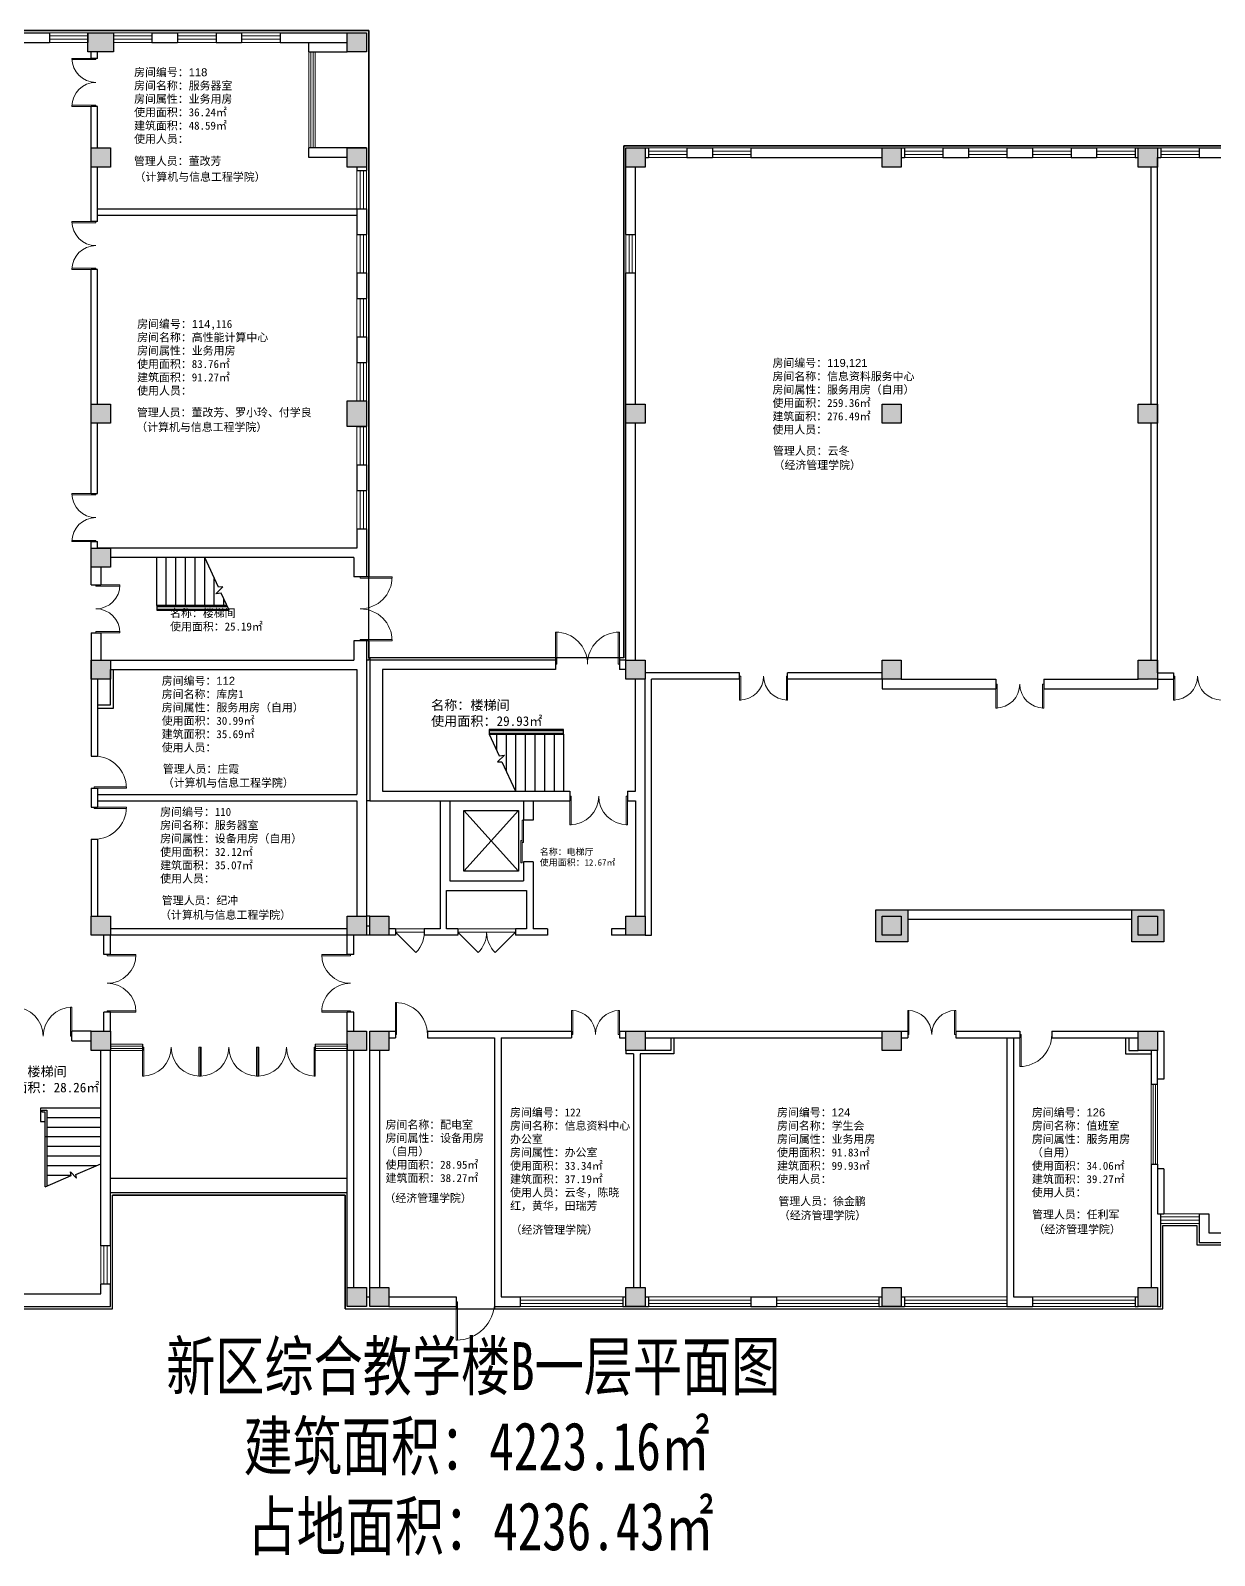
# Model space of a CAD drawing. Header units: millimetres. Extents: x 53439 to 179743, y 35946 to 92379.
# Drawn here: x 104910 to 141884, y 35946 to 83594 of the extents above; entities that cross this region are included whole.
import ezdxf

# ---------------------------------------------------------------- set-up
doc = ezdxf.new("R2010")
doc.units = ezdxf.units.MM
doc.header["$LTSCALE"] = 1000
doc.linetypes.add('CONTINOUS', pattern=[0])
for name, color, linetype in [('占地面积', 101, 'Continuous'), ('填充', 7, 'Continuous'), ('管理人员', 2, 'Continuous'), ('计算机与信息工程学院', 2, 'Continuous')]:
    doc.layers.add(name, color=color, linetype=linetype)
for name, color, linetype, lineweight in [('墙线', 30, 'Continuous', 30), ('文字', 7, 'Continuous', 30), ('柱子', 150, 'Continuous', 30), ('窗线', 131, 'Continuous', 15), ('门线', 154, 'CONTINOUS', 15)]:
    doc.layers.add(name, color=color, linetype=linetype, lineweight=lineweight)
doc.styles.add('_TCH_AXIS', font='', dxfattribs={"width": 0.75})
doc.styles.get("Standard").update_dxf_attribs({"font": 'arial.ttf'})
doc.styles.get('_TCH_AXIS').set_extended_font_data('FangSong_GB2312')

msp = doc.modelspace()

# ---------------------------------------------------------------- hatches: boundary and pattern name
at = {"layer": '填充'}
h = msp.add_hatch(color=256, dxfattribs=at)
h.dxf.hatch_style = 1
h.paths.add_polyline_path([(107503, 83524), (106703, 83524), (106703, 82924), (107503, 82924)])
h = msp.add_hatch(color=256, dxfattribs=at)
h.dxf.hatch_style = 1
h.paths.add_polyline_path([(115404, 83524), (114804, 83524), (114804, 82924), (115404, 82924)])
h = msp.add_hatch(color=256, dxfattribs=at)
h.dxf.hatch_style = 1
h.paths.add_polyline_path([(107403, 79924), (106803, 79924), (106803, 79324), (107403, 79324)])
h = msp.add_hatch(color=256, dxfattribs=at)
h.dxf.hatch_style = 1
h.paths.add_polyline_path([(115404, 79924), (114804, 79924), (114804, 79324), (115404, 79324)])
h = msp.add_hatch(color=256, dxfattribs=at)
h.dxf.hatch_style = 1
h.paths.add_polyline_path([(124104, 79924), (123504, 79924), (123504, 79324), (124104, 79324)])
h = msp.add_hatch(color=256, dxfattribs=at)
h.dxf.hatch_style = 1
h.paths.add_polyline_path([(132103, 79924), (131503, 79924), (131503, 79324), (132103, 79324)])
h = msp.add_hatch(color=256, dxfattribs=at)
h.dxf.hatch_style = 1
h.paths.add_polyline_path([(140104, 79924), (139504, 79924), (139504, 79324), (140104, 79324)])
h = msp.add_hatch(color=256, dxfattribs=at)
h.dxf.hatch_style = 1
h.paths.add_polyline_path([(115404, 72024), (114804, 72024), (114804, 71224), (115404, 71224)])
h = msp.add_hatch(color=256, dxfattribs=at)
h.dxf.hatch_style = 1
h.paths.add_polyline_path([(107403, 71924), (106803, 71924), (106803, 71324), (107403, 71324)])
h = msp.add_hatch(color=256, dxfattribs=at)
h.dxf.hatch_style = 1
h.paths.add_polyline_path([(124104, 71924), (123504, 71924), (123504, 71324), (124104, 71324)])
h = msp.add_hatch(color=256, dxfattribs=at)
h.dxf.hatch_style = 1
h.paths.add_polyline_path([(132103, 71924), (131503, 71924), (131503, 71324), (132103, 71324)])
h = msp.add_hatch(color=256, dxfattribs=at)
h.dxf.hatch_style = 1
h.paths.add_polyline_path([(140104, 71924), (139504, 71924), (139504, 71324), (140104, 71324)])
h = msp.add_hatch(color=256, dxfattribs=at)
h.dxf.hatch_style = 1
h.paths.add_polyline_path([(107403, 67424), (106803, 67424), (106803, 66824), (107403, 66824)])
h = msp.add_hatch(color=256, dxfattribs=at)
h.dxf.hatch_style = 1
h.paths.add_polyline_path([(107403, 63924), (106803, 63924), (106803, 63324), (107403, 63324)])
h = msp.add_hatch(color=256, dxfattribs=at)
h.dxf.hatch_style = 1
h.paths.add_polyline_path([(124104, 63924), (123504, 63924), (123504, 63324), (124104, 63324)])
h = msp.add_hatch(color=256, dxfattribs=at)
h.dxf.hatch_style = 1
h.paths.add_polyline_path([(132103, 63924), (131503, 63924), (131503, 63324), (132103, 63324)])
h = msp.add_hatch(color=256, dxfattribs=at)
h.dxf.hatch_style = 1
h.paths.add_polyline_path([(140104, 63924), (139504, 63924), (139504, 63324), (140104, 63324)])
h = msp.add_hatch(color=256, dxfattribs=at)
h.dxf.hatch_style = 1
h.paths.add_polyline_path([(107403, 55924), (106803, 55924), (106803, 55324), (107403, 55324)])
h = msp.add_hatch(color=256, dxfattribs=at)
h.dxf.hatch_style = 1
h.paths.add_polyline_path([(115404, 55924), (114804, 55924), (114804, 55324), (115404, 55324)])
h = msp.add_hatch(color=256, dxfattribs=at)
h.dxf.hatch_style = 1
h.paths.add_polyline_path([(116104, 55924), (115504, 55924), (115504, 55324), (116104, 55324)])
h = msp.add_hatch(color=256, dxfattribs=at)
h.dxf.hatch_style = 1
h.paths.add_polyline_path([(124104, 55924), (123504, 55924), (123504, 55324), (124104, 55324)])
h = msp.add_hatch(color=256, dxfattribs=at)
h.dxf.hatch_style = 1
h.paths.add_polyline_path([(132303, 56124), (131303, 56124), (131303, 55124), (132303, 55124)])
h.paths.add_polyline_path([(132103, 55324), (131503, 55324), (131503, 55924), (132103, 55924)], flags=16)
h = msp.add_hatch(color=256, dxfattribs=at)
h.dxf.hatch_style = 1
h.paths.add_polyline_path([(132103, 55924), (131503, 55924), (131503, 55324), (132103, 55324)])
h = msp.add_hatch(color=256, dxfattribs=at)
h.dxf.hatch_style = 1
h.paths.add_polyline_path([(140304, 56124), (139304, 56124), (139304, 55124), (140304, 55124)])
h.paths.add_polyline_path([(140104, 55324), (139504, 55324), (139504, 55924), (140104, 55924)], flags=16)
h = msp.add_hatch(color=256, dxfattribs=at)
h.dxf.hatch_style = 1
h.paths.add_polyline_path([(140104, 55924), (139504, 55924), (139504, 55324), (140104, 55324)])
h = msp.add_hatch(color=256, dxfattribs=at)
h.dxf.hatch_style = 1
h.paths.add_polyline_path([(107403, 52324), (106803, 52324), (106803, 51724), (107403, 51724)])
h = msp.add_hatch(color=256, dxfattribs=at)
h.dxf.hatch_style = 1
h.paths.add_polyline_path([(115404, 52324), (114804, 52324), (114804, 51724), (115404, 51724)])
h = msp.add_hatch(color=256, dxfattribs=at)
h.dxf.hatch_style = 1
h.paths.add_polyline_path([(116104, 52324), (115504, 52324), (115504, 51724), (116104, 51724)])
h = msp.add_hatch(color=256, dxfattribs=at)
h.dxf.hatch_style = 1
h.paths.add_polyline_path([(124104, 52324), (123504, 52324), (123504, 51724), (124104, 51724)])
h = msp.add_hatch(color=256, dxfattribs=at)
h.dxf.hatch_style = 1
h.paths.add_polyline_path([(132103, 52324), (131503, 52324), (131503, 51724), (132103, 51724)])
h = msp.add_hatch(color=256, dxfattribs=at)
h.dxf.hatch_style = 1
h.paths.add_polyline_path([(140104, 52324), (139504, 52324), (139504, 51724), (140104, 51724)])
h = msp.add_hatch(color=256, dxfattribs=at)
h.dxf.hatch_style = 1
h.paths.add_polyline_path([(115404, 44324), (114804, 44324), (114804, 43724), (115404, 43724)])
h = msp.add_hatch(color=256, dxfattribs=at)
h.dxf.hatch_style = 1
h.paths.add_polyline_path([(116104, 44324), (115504, 44324), (115504, 43724), (116104, 43724)])
h = msp.add_hatch(color=256, dxfattribs=at)
h.dxf.hatch_style = 1
h.paths.add_polyline_path([(124104, 44324), (123504, 44324), (123504, 43724), (124104, 43724)])
h = msp.add_hatch(color=256, dxfattribs=at)
h.dxf.hatch_style = 1
h.paths.add_polyline_path([(132104, 44324), (131504, 44324), (131504, 43724), (132104, 43724)])
h = msp.add_hatch(color=256, dxfattribs=at)
h.dxf.hatch_style = 1
h.paths.add_polyline_path([(140104, 44324), (139504, 44324), (139504, 43724), (140104, 43724)])

# ---------------------------------------------------------------- linework, layer by layer
at = {"layer": '占地面积'}
for p, q in [((115474, 83594), (95134, 83594)), ((115474, 63994), (115474, 83594)), ((155434, 79994), (123434, 79994)), ((123434, 79994), (123434, 63994)), ((123434, 63994), (115474, 63994)), ((107474, 43654), (107474, 47204)), ((107474, 47204), (114734, 47204)), ((114734, 47204), (114734, 43654)), ((140274, 43654), (140274, 46254)), ((140274, 46254), (141334, 46254)), ((141334, 46254), (141334, 45654)), ((141334, 45654), (145574, 45654)), ((103134, 43654), (107474, 43654)), ((114734, 43654), (140274, 43654))]:
    msp.add_line(p, q, dxfattribs=at)
at = {"layer": '墙线'}
for p, q in [((95134, 83594), (115474, 83594)), ((103103, 83524), (105504, 83524)), ((105504, 83524), (105504, 83224)), ((106703, 83524), (107503, 83524)), ((106704, 83524), (106704, 83224)), ((107504, 83524), (107504, 83224)), ((108704, 83524), (108704, 83224)), ((108704, 83524), (109504, 83524)), ((109504, 83524), (109504, 83224)), ((110704, 83524), (110704, 83224)), ((110704, 83524), (111504, 83524)), ((111504, 83524), (111504, 83224)), ((112704, 83524), (112704, 83224)), ((112704, 83524), (114804, 83524)), ((115474, 83594), (115474, 66524)), ((103903, 83224), (105504, 83224)), ((106803, 82724), (106803, 82924)), ((107003, 82724), (107003, 82924)), ((107503, 83224), (107504, 83224)), ((108704, 83224), (109504, 83224)), ((110704, 83224), (111504, 83224)), ((112704, 83224), (114804, 83224)), ((113604, 82924), (113604, 83224)), ((113604, 82924), (114804, 82924)), ((107003, 82724), (106803, 82724)), ((107003, 81224), (106803, 81224)), ((106803, 79924), (106803, 81224)), ((107003, 79924), (107003, 81224)), ((113604, 79624), (113604, 79924)), ((113804, 79924), (113604, 79924)), ((114804, 79624), (113604, 79624)), ((115404, 79924), (113804, 79924)), ((115404, 79924), (115404, 79224)), ((123434, 63994), (123434, 79994)), ((123434, 79994), (155434, 79994)), ((124104, 79924), (124204, 79924)), ((124104, 79624), (124204, 79624)), ((124204, 79924), (124204, 79624)), ((125404, 79924), (125404, 79624)), ((125404, 79924), (126204, 79924)), ((125404, 79624), (126204, 79624)), ((126204, 79924), (126204, 79624)), ((127404, 79924), (127404, 79624)), ((127404, 79924), (132204, 79924)), ((127404, 79624), (131503, 79624)), ((132103, 79624), (132204, 79624)), ((132204, 79924), (132204, 79624)), ((133404, 79924), (133404, 79624)), ((133404, 79924), (134204, 79924)), ((133404, 79624), (134204, 79624)), ((134204, 79924), (134204, 79624)), ((135404, 79924), (135404, 79624)), ((135404, 79924), (136204, 79924)), ((135404, 79624), (136204, 79624)), ((136204, 79924), (136204, 79624)), ((137404, 79924), (137404, 79624)), ((137404, 79924), (138204, 79924)), ((137404, 79624), (138204, 79624)), ((138204, 79924), (138204, 79624)), ((139404, 79924), (139404, 79624)), ((139404, 79924), (140204, 79924)), ((139404, 79624), (139504, 79624)), ((140104, 63524), (140104, 79624)), ((140104, 79624), (140204, 79624)), ((140204, 79924), (140204, 79624)), ((141404, 79924), (141404, 79624)), ((141404, 79924), (142204, 79924)), ((141404, 79624), (142204, 79624)), ((106803, 77624), (106803, 79324)), ((107003, 77624), (107003, 79324)), ((115104, 79324), (115104, 79224)), ((115104, 79224), (115404, 79224)), ((123504, 77224), (123504, 79324)), ((123804, 77224), (123804, 79324)), ((139904, 71924), (139904, 79324)), ((107003, 78024), (115104, 78024)), ((107003, 77824), (115104, 77824)), ((115104, 78024), (115404, 78024)), ((115104, 78024), (115104, 77224)), ((115404, 78024), (115404, 77224)), ((107003, 77624), (106803, 77624)), ((115104, 77224), (115404, 77224)), ((123504, 77224), (123804, 77224)), ((107003, 76124), (106803, 76124)), ((106803, 71924), (106803, 76124)), ((107003, 71924), (107003, 76124)), ((115104, 76024), (115404, 76024)), ((115104, 76024), (115104, 75224)), ((115404, 76024), (115404, 75224)), ((123504, 63924), (123504, 76024)), ((123504, 76024), (123804, 76024)), ((123804, 71924), (123804, 76024)), ((115104, 75224), (115404, 75224)), ((115104, 74024), (115404, 74024)), ((115104, 74024), (115104, 73224)), ((115404, 74024), (115404, 73224)), ((115104, 73224), (115404, 73224)), ((115104, 72024), (115404, 72024)), ((115404, 72024), (115404, 71224)), ((106803, 69124), (106803, 71324)), ((107003, 69124), (107003, 71324)), ((115104, 71224), (115404, 71224)), ((123804, 63924), (123804, 71324)), ((139904, 63924), (139904, 71324)), ((115104, 70024), (115104, 69224)), ((115104, 70024), (115404, 70024)), ((115404, 70024), (115404, 69224)), ((106803, 69124), (107003, 69124)), ((115104, 69224), (115404, 69224)), ((115104, 68024), (115404, 68024)), ((115104, 68024), (115104, 67424)), ((115404, 68024), (115404, 66524)), ((106803, 67624), (107003, 67624)), ((106803, 67424), (106803, 67624)), ((107003, 67424), (107003, 67624)), ((115104, 67424), (107003, 67424)), ((106803, 66274), (106803, 66824)), ((107103, 66824), (107103, 66274)), ((115004, 67124), (107403, 67124)), ((108850, 65629), (108850, 67124)), ((109150, 65629), (109150, 67124)), ((109450, 65629), (109450, 67124)), ((109750, 65629), (109750, 67124)), ((110050, 65629), (110050, 67124)), ((110776, 66202), (110350, 67124)), ((110350, 65629), (110350, 67124)), ((115004, 67124), (115004, 66524)), ((106803, 66274), (107103, 66274)), ((110650, 65629), (110650, 66474)), ((115474, 66524), (115004, 66524)), ((110702, 65991), (110917, 66207)), ((110860, 66018), (110702, 65991)), ((110917, 66207), (110776, 66202)), ((111109, 65479), (110860, 66018)), ((110950, 65629), (110950, 65824)), ((111040, 65629), (108850, 65629)), ((108850, 65629), (108850, 65479)), ((111059, 65589), (108850, 65589)), ((108850, 65519), (111091, 65519)), ((108850, 65479), (111109, 65479)), ((106803, 64774), (106803, 60924)), ((106803, 64774), (107103, 64774)), ((107103, 64774), (107103, 63924)), ((115474, 64524), (115004, 64524)), ((115004, 64524), (115004, 63924)), ((115404, 64524), (115404, 55324)), ((115474, 64524), (115474, 63924)), ((107103, 63924), (115004, 63924)), ((115474, 63924), (115404, 63924)), ((121304, 63994), (115504, 63994)), ((115504, 63994), (115504, 63924)), ((115504, 63924), (115504, 59524)), ((121304, 63924), (115504, 63924)), ((121304, 63994), (121304, 63924)), ((121304, 63924), (121304, 63624)), ((123434, 63994), (123304, 63994)), ((123304, 63994), (123304, 63924)), ((123504, 63924), (123304, 63924)), ((123304, 63924), (123304, 63624)), ((107403, 63624), (115104, 63624)), ((107403, 62524), (107403, 63624)), ((107503, 62424), (107503, 63624)), ((115104, 63624), (115104, 59724)), ((115904, 63624), (115904, 59824)), ((121304, 63624), (115904, 63624)), ((123504, 63624), (123304, 63624)), ((127054, 63524), (124104, 63524)), ((127054, 63324), (127054, 63524)), ((131503, 63524), (128554, 63524)), ((128554, 63324), (128554, 63524)), ((140104, 63524), (140604, 63524)), ((140604, 63524), (140604, 63324)), ((107003, 63324), (107003, 60924)), ((123804, 59824), (123804, 63324)), ((124104, 55924), (124104, 63324)), ((124304, 55324), (124304, 63324)), ((127054, 63324), (124304, 63324)), ((131503, 63324), (128554, 63324)), ((131503, 63324), (131503, 63024)), ((131503, 63024), (135054, 63024)), ((132103, 63324), (135054, 63324)), ((135054, 63324), (135054, 63024)), ((136554, 63324), (136554, 63024)), ((136554, 63324), (139504, 63324)), ((136554, 63024), (140104, 63024)), ((140104, 63324), (140104, 63024)), ((140104, 63324), (140604, 63324)), ((107003, 62524), (107403, 62524)), ((107003, 62424), (107503, 62424)), ((121559, 61754), (119237, 61754)), ((119237, 61754), (119237, 61604)), ((121559, 61714), (119237, 61714)), ((119237, 61644), (121559, 61644)), ((119237, 61604), (121559, 61604)), ((119237, 61604), (119548, 60930)), ((119459, 61604), (119459, 61124)), ((119759, 61604), (119759, 60474)), ((120059, 61604), (120059, 59824)), ((120359, 61604), (120359, 59824)), ((120659, 61604), (120659, 59824)), ((120959, 61604), (120959, 59824)), ((121259, 61604), (121259, 59824)), ((121559, 61604), (121559, 61754)), ((121559, 61604), (121559, 59824)), ((106803, 60924), (107003, 60924)), ((119707, 60957), (119491, 60742)), ((119491, 60742), (119633, 60747)), ((119548, 60930), (119707, 60957)), ((119633, 60747), (120059, 59824)), ((106803, 59924), (107003, 59924)), ((106803, 59924), (106803, 59324)), ((107003, 59924), (107003, 59324)), ((107003, 59724), (115104, 59724)), ((115904, 59824), (121754, 59824)), ((121754, 59824), (121754, 59524)), ((123554, 59824), (123554, 59524)), ((123554, 59824), (123804, 59824)), ((106803, 59324), (107003, 59324)), ((107003, 59524), (115104, 59524)), ((115104, 59524), (115104, 55924)), ((115504, 59524), (115404, 59524)), ((115504, 59524), (121754, 59524)), ((117704, 59524), (117704, 55524)), ((118004, 59524), (118004, 57024)), ((118445, 59224), (120145, 57324)), ((120145, 59224), (118445, 57324)), ((118445, 59224), (120145, 59224)), ((118445, 57324), (118445, 59224)), ((120145, 59224), (120145, 57324)), ((120304, 59524), (120304, 58924)), ((120604, 59524), (120604, 58924)), ((123554, 59524), (123804, 59524)), ((123804, 59524), (123804, 55924)), ((120604, 58924), (120304, 58924)), ((106803, 58324), (107003, 58324)), ((106803, 58324), (106803, 55924)), ((107003, 58324), (107003, 55924)), ((120145, 57324), (118445, 57324)), ((120604, 57624), (120304, 57624)), ((120304, 57624), (120304, 57024)), ((120604, 57624), (120604, 55524)), ((117904, 55524), (117904, 56724)), ((117904, 56724), (120404, 56724)), ((118004, 57024), (120304, 57024)), ((120404, 56724), (120404, 55524)), ((115504, 55924), (115404, 55924)), ((132303, 56124), (139304, 56124)), ((132303, 55824), (139304, 55824)), ((107203, 54724), (107203, 55324)), ((114804, 55524), (107403, 55524)), ((114804, 55324), (107403, 55324)), ((107403, 54724), (107403, 55324)), ((114804, 54724), (114804, 55324)), ((115004, 54724), (115004, 55324)), ((115404, 55624), (115504, 55624)), ((115504, 55324), (115404, 55324)), ((116304, 55524), (116104, 55524)), ((116304, 55324), (116104, 55324)), ((116304, 55524), (116304, 55324)), ((117204, 55524), (117204, 55324)), ((117704, 55524), (117204, 55524)), ((118254, 55324), (117204, 55324)), ((118254, 55524), (117904, 55524)), ((118254, 55524), (118254, 55324)), ((120054, 55524), (120054, 55324)), ((120404, 55524), (120054, 55524)), ((121054, 55324), (120054, 55324)), ((121054, 55524), (120604, 55524)), ((121054, 55524), (121054, 55324)), ((123504, 55524), (123054, 55524)), ((123054, 55524), (123054, 55324)), ((123504, 55324), (123054, 55324)), ((124104, 55324), (124304, 55324)), ((107403, 54724), (107203, 54724)), ((115004, 54724), (114804, 54724)), ((107203, 52324), (107203, 52924)), ((107403, 52924), (107203, 52924)), ((107403, 52324), (107403, 52924)), ((115004, 52924), (114804, 52924)), ((114804, 52324), (114804, 52924)), ((115004, 52324), (115004, 52924)), ((106803, 52324), (106204, 52324)), ((106204, 52024), (106204, 52324)), ((106204, 52024), (106803, 52024)), ((116104, 52324), (116304, 52324)), ((116104, 52124), (116304, 52124)), ((116304, 52324), (116304, 52124)), ((117304, 52324), (117304, 52124)), ((117304, 52324), (121804, 52324)), ((117304, 52124), (119404, 52124)), ((119404, 52124), (119404, 43654)), ((119604, 52124), (119604, 44024)), ((119604, 52124), (121804, 52124)), ((121804, 52324), (121804, 52124)), ((123304, 52324), (123304, 52124)), ((123304, 52324), (123504, 52324)), ((123304, 52124), (123504, 52124)), ((124104, 52324), (131503, 52324)), ((124104, 52124), (131503, 52124)), ((124904, 52124), (124904, 51724)), ((125004, 52124), (125004, 51624)), ((132103, 52324), (132303, 52324)), ((132103, 52124), (132303, 52124)), ((132303, 52324), (132303, 52124)), ((133803, 52324), (133803, 52124)), ((133803, 52324), (135803, 52324)), ((133803, 52124), (135803, 52124)), ((135404, 52124), (135404, 44024)), ((135604, 52124), (135604, 44024)), ((135803, 52324), (135803, 52124)), ((136803, 52324), (136803, 52124)), ((136803, 52324), (139504, 52324)), ((136803, 52124), (139504, 52124)), ((139104, 52124), (139104, 51624)), ((139204, 52124), (139204, 51724)), ((140104, 52324), (140304, 52324)), ((140304, 52324), (140304, 50824)), ((107104, 45624), (107103, 51724)), ((107404, 45624), (107403, 51724)), ((107404, 51924), (107404, 51724)), ((108404, 51924), (108404, 51724)), ((113804, 51924), (113804, 51724)), ((114804, 51924), (114804, 51724)), ((114804, 44324), (114804, 51724)), ((115004, 44324), (115004, 51724)), ((115504, 44324), (115504, 51724)), ((115804, 51724), (115804, 44324)), ((123504, 51724), (123504, 51624)), ((123744, 51624), (123504, 51624)), ((123744, 51624), (123744, 44324)), ((125004, 51624), (123944, 51624)), ((123944, 51624), (123944, 44324)), ((124904, 51724), (124104, 51724)), ((139104, 51624), (139904, 51624)), ((139204, 51724), (139504, 51724)), ((139904, 51724), (139904, 50674)), ((140104, 50824), (140104, 51724)), ((139904, 50674), (140104, 50674)), ((140304, 50824), (140104, 50824)), ((140104, 50674), (140104, 50824)), ((107103, 49923), (105217, 49923)), ((105217, 49923), (105217, 49506)), ((105270, 49799), (105270, 49855)), ((105270, 49855), (105415, 49855)), ((105371, 49799), (105270, 49799)), ((105371, 47463), (105371, 49799)), ((105415, 49855), (105415, 47487)), ((107103, 49623), (105415, 49623)), ((105217, 49506), (105371, 49506)), ((107103, 49323), (105415, 49323)), ((107103, 49023), (105371, 49023)), ((107103, 48723), (105415, 48723)), ((107103, 48423), (105415, 48423)), ((106326, 47853), (107103, 48179)), ((139904, 48174), (140104, 48174)), ((139904, 48174), (139904, 44324)), ((140104, 48174), (140104, 46624)), ((105371, 47463), (106180, 47823)), ((106970, 48123), (105415, 48123)), ((106180, 47823), (105415, 47823)), ((106180, 47823), (106158, 47932)), ((106158, 47932), (106347, 47734)), ((106347, 47734), (106326, 47853)), ((114804, 47724), (107404, 47724)), ((140304, 48024), (140104, 48024)), ((140304, 48024), (140304, 46624)), ((114804, 47274), (107404, 47274)), ((107474, 43654), (107474, 47204)), ((114734, 47204), (107474, 47204)), ((114734, 43654), (114734, 47204)), ((140104, 46624), (140304, 46624)), ((140204, 43724), (140204, 46624)), ((140274, 43654), (140274, 46254)), ((140274, 46254), (141334, 46254)), ((141334, 46254), (141334, 45654)), ((141404, 46624), (141404, 45724)), ((141404, 46624), (141704, 46624)), ((141704, 46624), (141704, 46024)), ((141704, 46024), (145304, 46024)), ((107404, 45624), (107104, 45624)), ((141334, 45654), (145574, 45654)), ((141404, 45724), (145504, 45724)), ((107104, 44124), (107104, 44424)), ((107404, 44424), (107104, 44424)), ((107404, 43724), (107404, 44424)), ((103504, 44124), (107104, 44124)), ((115404, 44024), (115504, 44024)), ((116104, 44024), (118204, 44024)), ((118204, 44024), (118204, 43654)), ((119604, 44024), (120204, 44024)), ((120204, 44024), (120204, 43724)), ((123404, 44024), (123404, 43724)), ((123404, 44024), (123504, 44024)), ((124104, 44024), (124204, 44024)), ((124204, 44024), (124204, 43724)), ((127404, 44024), (127404, 43724)), ((127404, 44024), (128204, 44024)), ((128204, 44024), (128204, 43724)), ((131404, 44024), (131404, 43724)), ((131404, 44024), (131504, 44024)), ((132104, 44024), (132204, 44024)), ((132204, 44024), (132204, 43724)), ((135404, 44024), (135404, 43724)), ((135404, 44024), (135404, 44024)), ((135604, 44024), (136204, 44024)), ((136204, 44024), (136204, 43724)), ((139404, 44024), (139404, 43724)), ((139404, 44024), (139504, 44024)), ((103134, 43654), (107474, 43654)), ((103204, 43724), (107404, 43724)), ((114734, 43654), (118204, 43654)), ((116104, 43724), (118204, 43724)), ((119404, 43724), (120204, 43724)), ((119404, 43654), (140274, 43654)), ((123404, 43724), (124204, 43724)), ((127404, 43724), (128204, 43724)), ((131404, 43724), (132204, 43724)), ((135404, 43724), (136204, 43724)), ((139404, 43724), (139504, 43724)), ((140104, 43724), (140204, 43724))]:
    msp.add_line(p, q, dxfattribs=at)
at = {"layer": '柱子'}
for p, q in [((106703, 83524), (107503, 83524)), ((106703, 82924), (106703, 83524)), ((107503, 83524), (107503, 82924)), ((114804, 83524), (115404, 83524)), ((114804, 82924), (114804, 83524)), ((115404, 83524), (115404, 82924)), ((107503, 82924), (106703, 82924)), ((115404, 82924), (114804, 82924)), ((106803, 79924), (107403, 79924)), ((106803, 79324), (106803, 79924)), ((107403, 79924), (107403, 79324)), ((114804, 79924), (115404, 79924)), ((114804, 79324), (114804, 79924)), ((115404, 79924), (115404, 79324)), ((123504, 79924), (124104, 79924)), ((123504, 79324), (123504, 79924)), ((124104, 79924), (124104, 79324)), ((131503, 79924), (132103, 79924)), ((131503, 79324), (131503, 79924)), ((132103, 79924), (132103, 79324)), ((139504, 79924), (140104, 79924)), ((139504, 79324), (139504, 79924)), ((140104, 79924), (140104, 79324)), ((107403, 79324), (106803, 79324)), ((115404, 79324), (114804, 79324)), ((124104, 79324), (123504, 79324)), ((132103, 79324), (131503, 79324)), ((140104, 79324), (139504, 79324)), ((114804, 71224), (114804, 72024)), ((114804, 72024), (115404, 72024)), ((115404, 72024), (115404, 71224)), ((106803, 71924), (107403, 71924)), ((106803, 71324), (106803, 71924)), ((107403, 71924), (107403, 71324)), ((123504, 71924), (124104, 71924)), ((123504, 71324), (123504, 71924)), ((124104, 71924), (124104, 71324)), ((131503, 71924), (132103, 71924)), ((131503, 71324), (131503, 71924)), ((132103, 71924), (132103, 71324)), ((139504, 71924), (140104, 71924)), ((139504, 71324), (139504, 71924)), ((140104, 71924), (140104, 71324)), ((107403, 71324), (106803, 71324)), ((115404, 71224), (114804, 71224)), ((124104, 71324), (123504, 71324)), ((132103, 71324), (131503, 71324)), ((140104, 71324), (139504, 71324)), ((106803, 67424), (107403, 67424)), ((106803, 66824), (106803, 67424)), ((107403, 67424), (107403, 66824)), ((107403, 66824), (106803, 66824)), ((106803, 63924), (107403, 63924)), ((106803, 63324), (106803, 63924)), ((107403, 63924), (107403, 63324)), ((123504, 63924), (124104, 63924)), ((123504, 63324), (123504, 63924)), ((124104, 63924), (124104, 63324)), ((131503, 63924), (132103, 63924)), ((131503, 63324), (131503, 63924)), ((132103, 63924), (132103, 63324)), ((139504, 63924), (140104, 63924)), ((139504, 63324), (139504, 63924)), ((140104, 63924), (140104, 63324)), ((107403, 63324), (106803, 63324)), ((124104, 63324), (123504, 63324)), ((132103, 63324), (131503, 63324)), ((140104, 63324), (139504, 63324)), ((106803, 55924), (107403, 55924)), ((106803, 55324), (106803, 55924)), ((107403, 55924), (107403, 55324)), ((114804, 55924), (115404, 55924)), ((114804, 55324), (114804, 55924)), ((115404, 55924), (115404, 55324)), ((115504, 55924), (116104, 55924)), ((115504, 55324), (115504, 55924)), ((116104, 55924), (116104, 55324)), ((123504, 55924), (124104, 55924)), ((123504, 55324), (123504, 55924)), ((124104, 55924), (124104, 55324)), ((131303, 56124), (132303, 56124)), ((131303, 55124), (131303, 56124)), ((131503, 55924), (132103, 55924)), ((131503, 55324), (131503, 55924)), ((132103, 55924), (132103, 55324)), ((132303, 56124), (132303, 55124)), ((139304, 56124), (140304, 56124)), ((139304, 55124), (139304, 56124)), ((139504, 55924), (140104, 55924)), ((139504, 55324), (139504, 55924)), ((140104, 55924), (140104, 55324)), ((140304, 56124), (140304, 55124)), ((107403, 55324), (106803, 55324)), ((115404, 55324), (114804, 55324)), ((116104, 55324), (115504, 55324)), ((124104, 55324), (123504, 55324)), ((132103, 55324), (131503, 55324)), ((140104, 55324), (139504, 55324)), ((132303, 55124), (131303, 55124)), ((140304, 55124), (139304, 55124)), ((106803, 52324), (107403, 52324)), ((106803, 51724), (106803, 52324)), ((107403, 52324), (107403, 51724)), ((114804, 52324), (115404, 52324)), ((114804, 51724), (114804, 52324)), ((115404, 52324), (115404, 51724)), ((115504, 52324), (116104, 52324)), ((115504, 51724), (115504, 52324)), ((116104, 52324), (116104, 51724)), ((123504, 52324), (124104, 52324)), ((123504, 51724), (123504, 52324)), ((124104, 52324), (124104, 51724)), ((131503, 52324), (132103, 52324)), ((131503, 51724), (131503, 52324)), ((132103, 52324), (132103, 51724)), ((139504, 52324), (140104, 52324)), ((139504, 51724), (139504, 52324)), ((140104, 52324), (140104, 51724)), ((107403, 51724), (106803, 51724)), ((115404, 51724), (114804, 51724)), ((116104, 51724), (115504, 51724)), ((124104, 51724), (123504, 51724)), ((132103, 51724), (131503, 51724)), ((140104, 51724), (139504, 51724)), ((114804, 44324), (115404, 44324)), ((114804, 43724), (114804, 44324)), ((115404, 44324), (115404, 43724)), ((115504, 44324), (116104, 44324)), ((115504, 43724), (115504, 44324)), ((116104, 44324), (116104, 43724)), ((123504, 44324), (124104, 44324)), ((123504, 43724), (123504, 44324)), ((124104, 44324), (124104, 43724)), ((131504, 44324), (132104, 44324)), ((131504, 43724), (131504, 44324)), ((132104, 44324), (132104, 43724)), ((139504, 44324), (140104, 44324)), ((139504, 43724), (139504, 44324)), ((140104, 44324), (140104, 43724)), ((115404, 43724), (114804, 43724)), ((116104, 43724), (115504, 43724)), ((124104, 43724), (123504, 43724)), ((132104, 43724), (131504, 43724)), ((140104, 43724), (139504, 43724))]:
    msp.add_line(p, q, dxfattribs=at)
at = {"layer": '窗线'}
for p, q in [((105504, 83524), (106704, 83524)), ((105504, 83524), (105504, 83224)), ((105504, 83424), (106704, 83424)), ((106704, 83524), (106704, 83224)), ((107504, 83524), (108704, 83524)), ((107504, 83524), (107504, 83224)), ((107504, 83424), (108704, 83424)), ((108704, 83524), (108704, 83224)), ((109504, 83524), (110704, 83524)), ((109504, 83524), (109504, 83224)), ((109504, 83424), (110704, 83424)), ((110704, 83524), (110704, 83224)), ((111504, 83524), (112704, 83524)), ((111504, 83524), (111504, 83224)), ((111504, 83424), (112704, 83424)), ((112704, 83524), (112704, 83224)), ((105504, 83324), (106704, 83324)), ((105504, 83224), (106704, 83224)), ((107504, 83324), (108704, 83324)), ((107504, 83224), (108704, 83224)), ((109504, 83324), (110704, 83324)), ((109504, 83224), (110704, 83224)), ((111504, 83324), (112704, 83324)), ((111504, 83224), (112704, 83224)), ((113604, 82924), (113604, 79924)), ((113604, 82924), (113804, 82924)), ((113669, 82924), (113669, 79924)), ((113739, 82924), (113739, 79924)), ((113804, 82924), (113804, 79924)), ((113804, 79924), (113604, 79924)), ((124204, 79924), (125404, 79924)), ((124204, 79924), (124204, 79624)), ((124204, 79824), (125404, 79824)), ((124204, 79724), (125404, 79724)), ((124204, 79624), (125404, 79624)), ((125404, 79924), (125404, 79624)), ((126204, 79924), (127404, 79924)), ((126204, 79924), (126204, 79624)), ((126204, 79824), (127404, 79824)), ((126204, 79724), (127404, 79724)), ((126204, 79624), (127404, 79624)), ((127404, 79924), (127404, 79624)), ((132204, 79924), (133404, 79924)), ((132204, 79924), (132204, 79624)), ((132204, 79824), (133404, 79824)), ((132204, 79724), (133404, 79724)), ((132204, 79624), (133404, 79624)), ((133404, 79924), (133404, 79624)), ((134204, 79924), (135404, 79924)), ((134204, 79924), (134204, 79624)), ((134204, 79824), (135404, 79824)), ((134204, 79724), (135404, 79724)), ((134204, 79624), (135404, 79624)), ((135404, 79924), (135404, 79624)), ((136204, 79924), (137404, 79924)), ((136204, 79924), (136204, 79624)), ((136204, 79824), (137404, 79824)), ((136204, 79724), (137404, 79724)), ((136204, 79624), (137404, 79624)), ((137404, 79924), (137404, 79624)), ((138204, 79924), (139404, 79924)), ((138204, 79924), (138204, 79624)), ((138204, 79824), (139404, 79824)), ((138204, 79724), (139404, 79724)), ((138204, 79624), (139404, 79624)), ((139404, 79924), (139404, 79624)), ((140204, 79924), (141404, 79924)), ((140204, 79924), (140204, 79624)), ((140204, 79824), (141404, 79824)), ((140204, 79724), (141404, 79724)), ((140204, 79624), (141404, 79624)), ((141404, 79924), (141404, 79624)), ((115104, 78024), (115104, 79224)), ((115104, 79224), (115404, 79224)), ((115204, 78024), (115204, 79224)), ((115304, 78024), (115304, 79224)), ((115404, 78024), (115404, 79224)), ((115104, 78024), (115404, 78024)), ((115104, 76024), (115104, 77224)), ((115104, 77224), (115404, 77224)), ((115204, 76024), (115204, 77224)), ((115304, 76024), (115304, 77224)), ((115404, 76024), (115404, 77224)), ((123504, 76024), (123504, 77224)), ((123504, 77224), (123804, 77224)), ((123604, 76024), (123604, 77224)), ((123704, 76024), (123704, 77224)), ((123804, 76024), (123804, 77224)), ((115104, 76024), (115404, 76024)), ((123504, 76024), (123804, 76024)), ((115104, 74024), (115104, 75224)), ((115104, 75224), (115404, 75224)), ((115204, 74024), (115204, 75224)), ((115304, 74024), (115304, 75224)), ((115404, 74024), (115404, 75224)), ((115104, 74024), (115404, 74024)), ((115104, 72024), (115104, 73224)), ((115104, 73224), (115404, 73224)), ((115204, 72024), (115204, 73224)), ((115304, 72024), (115304, 73224)), ((115404, 72024), (115404, 73224)), ((115104, 72024), (115404, 72024)), ((115104, 70024), (115104, 71224)), ((115104, 71224), (115404, 71224)), ((115204, 70024), (115204, 71224)), ((115304, 70024), (115304, 71224)), ((115404, 70024), (115404, 71224)), ((115104, 70024), (115404, 70024)), ((115104, 68024), (115104, 69224)), ((115104, 69224), (115404, 69224)), ((115204, 68024), (115204, 69224)), ((115304, 68024), (115304, 69224)), ((115404, 68024), (115404, 69224)), ((115104, 68024), (115404, 68024)), ((108404, 51924), (107404, 51924)), ((107404, 51924), (107404, 51724)), ((108404, 51859), (107404, 51859)), ((108404, 51789), (107404, 51789)), ((108404, 51724), (107404, 51724)), ((108404, 51924), (108404, 51724)), ((114804, 51924), (113804, 51924)), ((113804, 51924), (113804, 51724)), ((114804, 51859), (113804, 51859)), ((114804, 51789), (113804, 51789)), ((114804, 51724), (113804, 51724)), ((114804, 51924), (114804, 51724)), ((139904, 50674), (140104, 50674)), ((139904, 48174), (139904, 50674)), ((139969, 48174), (139969, 50674)), ((140039, 50674), (140039, 48174)), ((140104, 50674), (140104, 48174)), ((140104, 48174), (139904, 48174)), ((140204, 46624), (141404, 46624)), ((140204, 46624), (140204, 46324)), ((140204, 46524), (141404, 46524)), ((140204, 46424), (141404, 46424)), ((140204, 46324), (141404, 46324)), ((141404, 46624), (141404, 46324)), ((107104, 44424), (107104, 45624)), ((107104, 45624), (107404, 45624)), ((107204, 44424), (107204, 45624)), ((107304, 44424), (107304, 45624)), ((107404, 44424), (107404, 45624)), ((107104, 44424), (107404, 44424)), ((120204, 44024), (123404, 44024)), ((120204, 44024), (120204, 43724)), ((120204, 43924), (123404, 43924)), ((123404, 44024), (123404, 43724)), ((124204, 44024), (127404, 44024)), ((124204, 44024), (124204, 43724)), ((124204, 43924), (127404, 43924)), ((127404, 44024), (127404, 43724)), ((128204, 44024), (131404, 44024)), ((128204, 44024), (128204, 43724)), ((128204, 43924), (131404, 43924)), ((131404, 44024), (131404, 43724)), ((132204, 44024), (135404, 44024)), ((132204, 44024), (132204, 43724)), ((132204, 43924), (135404, 43924)), ((135404, 44024), (135404, 43724)), ((136204, 44024), (139404, 44024)), ((136204, 44024), (136204, 43724)), ((136204, 43924), (139404, 43924)), ((139404, 44024), (139404, 43724)), ((120204, 43824), (123404, 43824)), ((120204, 43724), (123404, 43724)), ((124204, 43824), (127404, 43824)), ((124204, 43724), (127404, 43724)), ((128204, 43824), (131404, 43824)), ((128204, 43724), (131404, 43724)), ((132204, 43824), (135404, 43824)), ((132204, 43724), (135404, 43724)), ((136204, 43824), (139404, 43824)), ((136204, 43724), (139404, 43724))]:
    msp.add_line(p, q, dxfattribs=at)
at = {"layer": '门线'}
for p, q in [((106203, 82724), (106203, 82684)), ((106953, 82724), (106203, 82724)), ((106203, 82684), (106953, 82684)), ((106953, 82684), (106953, 82724)), ((106203, 81264), (106203, 81224)), ((106953, 81264), (106203, 81264)), ((106203, 81224), (106953, 81224)), ((106953, 81224), (106953, 81264)), ((106203, 77624), (106203, 77584)), ((106953, 77624), (106203, 77624)), ((106203, 77584), (106953, 77584)), ((106953, 77584), (106953, 77624)), ((106203, 76164), (106203, 76124)), ((106953, 76164), (106203, 76164)), ((106203, 76124), (106953, 76124)), ((106953, 76124), (106953, 76164)), ((106203, 69124), (106203, 69084)), ((106953, 69124), (106203, 69124)), ((106953, 69084), (106953, 69124)), ((106203, 69084), (106953, 69084)), ((106203, 67664), (106203, 67624)), ((106953, 67664), (106203, 67664)), ((106953, 67624), (106953, 67664)), ((106203, 67624), (106953, 67624)), ((106953, 66234), (106953, 66274)), ((106953, 66274), (107703, 66274)), ((107703, 66234), (106953, 66234)), ((107703, 66274), (107703, 66234)), ((115204, 66484), (115204, 66524)), ((115204, 66524), (116204, 66524)), ((116204, 66484), (115204, 66484)), ((116204, 66524), (116204, 66484)), ((106953, 64774), (106953, 64814)), ((106953, 64814), (107703, 64814)), ((107703, 64814), (107703, 64774)), ((107703, 64774), (106953, 64774)), ((115204, 64524), (115204, 64564)), ((115204, 64564), (116204, 64564)), ((116204, 64524), (115204, 64524)), ((116204, 64564), (116204, 64524)), ((121304, 64799), (121344, 64799)), ((121304, 63799), (121304, 64799)), ((121344, 64799), (121344, 63799)), ((123264, 64799), (123304, 64799)), ((123264, 63799), (123264, 64799)), ((123304, 64799), (123304, 63799)), ((121344, 63799), (121304, 63799)), ((123304, 63799), (123264, 63799)), ((127094, 63424), (127054, 63424)), ((127054, 63424), (127054, 62674)), ((127094, 62674), (127094, 63424)), ((128554, 63424), (128514, 63424)), ((128514, 63424), (128514, 62674)), ((128554, 62674), (128554, 63424)), ((140644, 63424), (140604, 63424)), ((140604, 63424), (140604, 62674)), ((140644, 62674), (140644, 63424)), ((135094, 63174), (135054, 63174)), ((135054, 63174), (135054, 62424)), ((135094, 62424), (135094, 63174)), ((136554, 63174), (136514, 63174)), ((136514, 63174), (136514, 62424)), ((136554, 62424), (136554, 63174)), ((127054, 62674), (127094, 62674)), ((128514, 62674), (128554, 62674)), ((135054, 62424), (135094, 62424)), ((136514, 62424), (136554, 62424)), ((140604, 62674), (140644, 62674)), ((107903, 59964), (106903, 59964)), ((106903, 59964), (106903, 59924)), ((106903, 59924), (107903, 59924)), ((107903, 59924), (107903, 59964)), ((121794, 59674), (121754, 59674)), ((121754, 59674), (121754, 58774)), ((121794, 58774), (121794, 59674)), ((123554, 59674), (123514, 59674)), ((123514, 59674), (123514, 58774)), ((123554, 58774), (123554, 59674)), ((106903, 59284), (106903, 59324)), ((106903, 59324), (107903, 59324)), ((107903, 59284), (106903, 59284)), ((107903, 59324), (107903, 59284)), ((120304, 58924), (120264, 58924)), ((120264, 58924), (120264, 58224)), ((120304, 58224), (120304, 58924)), ((121754, 58774), (121794, 58774)), ((123514, 58774), (123554, 58774)), ((120264, 58289), (120224, 58289)), ((120224, 58289), (120224, 57589)), ((120264, 57589), (120264, 58289)), ((120264, 58224), (120304, 58224)), ((120224, 57589), (120264, 57589)), ((117209, 55524), (116309, 55524)), ((116309, 55424), (117209, 55424)), ((116309, 55424), (116945, 54788)), ((118254, 55524), (120054, 55524)), ((118254, 55424), (120054, 55424)), ((118254, 55424), (118890, 54788)), ((120054, 55424), (119417, 54788)), ((108203, 54724), (107303, 54724)), ((107303, 54724), (107303, 54684)), ((107303, 54684), (108203, 54684)), ((108203, 54684), (108203, 54724)), ((114004, 54684), (114004, 54724)), ((114004, 54724), (114904, 54724)), ((114904, 54684), (114004, 54684)), ((114904, 54724), (114904, 54684)), ((106204, 53074), (106164, 53074)), ((106164, 53074), (106164, 52174)), ((106204, 52174), (106204, 53074)), ((108203, 52964), (107303, 52964)), ((107303, 52964), (107303, 52924)), ((107303, 52924), (108203, 52924)), ((108203, 52924), (108203, 52964)), ((114004, 52924), (114004, 52964)), ((114004, 52964), (114904, 52964)), ((114904, 52924), (114004, 52924)), ((114904, 52964), (114904, 52924)), ((116304, 53224), (116344, 53224)), ((116304, 52224), (116304, 53224)), ((116344, 53224), (116344, 52224)), ((121804, 52974), (121844, 52974)), ((121804, 52224), (121804, 52974)), ((121844, 52974), (121844, 52224)), ((123264, 52974), (123304, 52974)), ((123264, 52224), (123264, 52974)), ((123304, 52974), (123304, 52224)), ((132303, 52974), (132343, 52974)), ((132303, 52224), (132303, 52974)), ((132343, 52974), (132343, 52224)), ((133763, 52974), (133803, 52974)), ((133763, 52224), (133763, 52974)), ((133803, 52974), (133803, 52224)), ((106164, 52174), (106204, 52174)), ((116344, 52224), (116304, 52224)), ((121844, 52224), (121804, 52224)), ((123304, 52224), (123264, 52224)), ((132343, 52224), (132303, 52224)), ((133803, 52224), (133763, 52224)), ((135843, 52224), (135803, 52224)), ((135803, 52224), (135803, 51224)), ((135843, 51224), (135843, 52224)), ((108444, 51824), (108404, 51824)), ((108404, 51824), (108404, 50924)), ((108444, 50924), (108444, 51824)), ((110204, 51824), (110164, 51824)), ((110164, 51824), (110164, 50924)), ((110244, 51824), (110204, 51824)), ((110204, 51824), (110204, 50924)), ((110204, 50924), (110204, 51824)), ((110244, 50924), (110244, 51824)), ((112004, 51824), (111964, 51824)), ((111964, 51824), (111964, 50924)), ((112044, 51824), (112004, 51824)), ((112004, 51824), (112004, 50924)), ((112004, 50924), (112004, 51824)), ((112044, 50924), (112044, 51824)), ((113804, 51824), (113764, 51824)), ((113764, 51824), (113764, 50924)), ((113804, 50924), (113804, 51824)), ((135803, 51224), (135843, 51224)), ((108404, 50924), (108444, 50924)), ((110164, 50924), (110204, 50924)), ((110204, 50924), (110244, 50924)), ((111964, 50924), (112004, 50924)), ((112004, 50924), (112044, 50924)), ((113764, 50924), (113804, 50924)), ((118244, 43874), (118204, 43874)), ((118204, 43874), (118204, 42674)), ((118244, 42674), (118244, 43874)), ((118204, 42674), (118244, 42674))]:
    msp.add_line(p, q, dxfattribs=at)
for centre, radius, start, end in [((106953, 82724), 750, 180, 270), ((106953, 81224), 750, 90, 180), ((106953, 77624), 750, 180, 270), ((106953, 76124), 750, 90, 180), ((106953, 69124), 750, 180, 270), ((106953, 67624), 750, 90, 180), ((106953, 66274), 750, 270, 0), ((115204, 66524), 1000, 270, 0), ((106953, 64774), 750, 0, 90), ((115204, 64524), 1000, 0, 90), ((121304, 63799), 1000, 0, 90), ((123304, 63799), 1000, 90, 180), ((127054, 63424), 750, 270, 0), ((128554, 63424), 750, 180, 270), ((140604, 63424), 750, 270, 0), ((142104, 63424), 750, 180, 270), ((135054, 63174), 750, 270, 0), ((136554, 63174), 750, 180, 270), ((106903, 59924), 1000, 0, 90), ((121754, 59674), 900, 270, 0), ((123554, 59674), 900, 180, 270), ((106903, 59324), 1000, 270, 0), ((116309, 55424), 900, 315, 6.3794), ((118254, 55424), 900, 315, 0), ((120054, 55424), 900, 180, 225), ((107303, 54724), 900, 270, 0), ((114904, 54724), 900, 180.0004, 270.0004), ((107303, 52924), 900, 0, 90), ((114904, 52924), 900, 90.0004, 180.0004), ((104404, 52174), 900, 0, 90), ((106204, 52174), 900, 90, 180), ((116304, 52224), 1000, 0, 90), ((121804, 52224), 750, 0, 90), ((123304, 52224), 750, 90, 180), ((132303, 52224), 750, 0, 90), ((133803, 52224), 750, 90, 180), ((135803, 52224), 1000, 270, 0), ((108404, 51824), 900, 270, 0), ((110204, 51824), 900, 180, 270), ((110204, 51824), 900, 270, 0), ((112004, 51824), 900, 180, 270), ((112004, 51824), 900, 270, 0), ((113804, 51824), 900, 180, 270), ((118204, 43874), 1200, 270, 0)]:
    msp.add_arc(centre, radius, start, end, dxfattribs=at)

# ---------------------------------------------------------------- texts
at = {"layer": '文字', "attachment_point": 1}
for s, width, insert, char_height in [('{\\fSimSun|b0|i0|c134|p2;房间编号：}118\\P{\\fSimSun|b0|i0|c134|p2;房间名称：服务器室\\P房间属性：业务用房}\\P{\\fSimSun|b0|i0|c134|p2;使用面积：36.24\\fSimSun|b0|i0|c129|p2;㎡}\\P{\\fSimSun|b0|i0|c134|p2;建筑面积：48.59\\fSimSun|b0|i0|c129|p2;㎡\\fSimSun|b0|i0|c134|p2;\\P使用人员：}', 5530.2, (108145, 82414), 250), ('{\\fSimSun|b0|i0|c134|p2;房间编号：}114{\\fSimSun|b0|i0|c134|p2;,116}\\P{\\fSimSun|b0|i0|c134|p2;房间名称：高性能计算中心}\\P{\\fSimSun|b0|i0|c134|p2;房间属性：业务用房}\\P{\\fSimSun|b0|i0|c134|p2;使用面积：83.76\\fSimSun|b0|i0|c129|p2;㎡}\\P{\\fSimSun|b0|i0|c134|p2;建筑面积：91.27\\fSimSun|b0|i0|c129|p2;㎡\\fSimSun|b0|i0|c134|p2;\\P使用人员：}', 8150.12, (108241, 74549), 250), ('{\\fSimSun|b0|i0|c134|p2;房间编号：}119,121\\P{\\fSimSun|b0|i0|c134|p2;房间名称：信息资料服务中心}\\P{\\fSimSun|b0|i0|c134|p2;房间属性：服务用房（自用）}\\P{\\fSimSun|b0|i0|c134|p2;使用面积：259.36\\fSimSun|b0|i0|c129|p2;㎡}\\P{\\fSimSun|b0|i0|c134|p2;建筑面积：276.49\\fSimSun|b0|i0|c129|p2;㎡\\fSimSun|b0|i0|c134|p2;\\P使用人员：}', 9719.5, (128081, 73332), 250), ('{\\fSimSun|b0|i0|c134|p2;名称：楼梯间}\\P{\\fSimSun|b0|i0|c134|p2;使用面积：25.19\\fSimSun|b0|i0|c129|p2;㎡}', 4280.4, (109268, 65513), 250), ('{\\fSimSun|b0|i0|c134|p2;房间编号：}112\\P{\\fSimSun|b0|i0|c134|p2;房间名称：库房1}\\P{\\fSimSun|b0|i0|c134|p2;房间属性：服务用房（自用）}\\P{\\fSimSun|b0|i0|c134|p2;使用面积：30.99\\fSimSun|b0|i0|c129|p2;㎡}\\P{\\fSimSun|b0|i0|c134|p2;建筑面积：35.69\\fSimSun|b0|i0|c129|p2;㎡\\fSimSun|b0|i0|c134|p2;\\P使用人员：}', 5624.1, (109009, 63401), 250), ('{\\fSimSun|b0|i0|c134|p2;名称：楼梯间}\\P{\\fSimSun|b0|i0|c134|p2;使用面积：29.93\\fSimSun|b0|i0|c129|p2;㎡}', 4023.58, (117419, 62667), 300), ('{\\fSimSun|b0|i0|c134|p2;房间编号：110}\\P{\\fSimSun|b0|i0|c134|p2;房间名称：服务器室}\\P{\\fSimSun|b0|i0|c134|p2;房间属性：设备用房（自用）}\\P{\\fSimSun|b0|i0|c134|p2;使用面积：32.12\\fSimSun|b0|i0|c129|p2;㎡}\\P{\\fSimSun|b0|i0|c134|p2;建筑面积：35.07\\fSimSun|b0|i0|c129|p2;㎡\\fSimSun|b0|i0|c134|p2;\\P使用人员：}', 5660.13, (108960, 59304), 250), ('{\\fSimSun|b0|i0|c134|p2;名称：电梯厅}\\P{\\fSimSun|b0|i0|c134|p2;使用面积：12.67\\fSimSun|b0|i0|c129|p2;㎡}', 2804.4, (120814, 58032), 200), ('{\\fSimSun|b0|i0|c134|p2;名称：楼梯间}\\P{\\fSimSun|b0|i0|c134|p2;使用面积：28.26\\fSimSun|b0|i0|c129|p2;㎡}', 3389.63, (103586, 51218), 300), ('{\\fSimSun|b0|i0|c134|p2;房间名称：配电室}\\P{\\fSimSun|b0|i0|c134|p2;房间属性：设备用房（自用）}\\P{\\fSimSun|b0|i0|c134|p2;使用面积：28.95\\fSimSun|b0|i0|c129|p2;㎡}\\P{\\fSimSun|b0|i0|c134|p2;建筑面积：38.27\\fSimSun|b0|i0|c129|p2;㎡}', 3226.79, (115998, 49531), 250), ('{\\fSimSun|b0|i0|c134|p2;房间编号：122}\\P{\\fSimSun|b0|i0|c134|p2;房间名称：信息资料中心办公室}\\P{\\fSimSun|b0|i0|c134|p2;房间属性：办公室}\\P{\\fSimSun|b0|i0|c134|p2;使用面积：33.34\\fSimSun|b0|i0|c129|p2;㎡}\\P{\\fSimSun|b0|i0|c134|p2;建筑面积：37.19\\fSimSun|b0|i0|c129|p2;㎡}\\P{\\fSimSun|b0|i0|c134|p2;使用人员：云冬，陈晓红，黄华，田瑞芳}', 3877.53, (119886, 49914), 250), ('{\\fSimSun|b0|i0|c134|p2;房间编号：}124\\P{\\fSimSun|b0|i0|c134|p2;房间名称：学生会}\\P{\\fSimSun|b0|i0|c134|p2;房间属性：业务用房}\\P{\\fSimSun|b0|i0|c134|p2;使用面积：91.83\\fSimSun|b0|i0|c129|p2;㎡}\\P{\\fSimSun|b0|i0|c134|p2;建筑面积：99.93\\fSimSun|b0|i0|c129|p2;㎡\\fSimSun|b0|i0|c134|p2;\\P使用人员：}', 3877.53, (128223, 49914), 250), ('{\\fSimSun|b0|i0|c134|p2;房间编号：}126\\P{\\fSimSun|b0|i0|c134|p2;房间名称：值班室}\\P{\\fSimSun|b0|i0|c134|p2;房间属性：服务用房（自用）}\\P{\\fSimSun|b0|i0|c134|p2;使用面积：34.06\\fSimSun|b0|i0|c129|p2;㎡}\\P{\\fSimSun|b0|i0|c134|p2;建筑面积：39.27\\fSimSun|b0|i0|c129|p2;㎡\\fSimSun|b0|i0|c134|p2;\\P使用人员：}', 3383.59, (136182, 49914), 250)]:
    msp.add_mtext_dynamic_manual_height_columns(s, width=width, gutter_width=12.5, heights=[0], dxfattribs=dict(at, insert=insert, char_height=char_height))
at = {"layer": '文字', "insert": (103958, 42612), "char_height": 1500, "attachment_point": 1, "style": '_TCH_AXIS'}
msp.add_mtext_dynamic_manual_height_columns('\\pi5189.13092;{\\fSimSun|b0|i0|c134|p2;新区综合教学楼B一层平面图\\P\\pi7605.6812;建筑面积：4223.16\\fSimSun|b0|i0|c129|p2;㎡\\fSimSun|b0|i0|c134|p2;\\P\\pi7728.23706;占地面积：4236.43\\fSimSun|b0|i0|c129|p2;㎡}', width=30282.59, gutter_width=1, heights=[0], dxfattribs=at)
at = {"layer": '管理人员', "char_height": 250, "attachment_point": 1}
for s, width, insert in [('\\pt3250;{\\fSimSun|b0|i0|c134|p2;管理人员：董改芳}', 5847.98, (108143, 79639)), ('{\\fSimSun|b0|i0|c134|p2;（计算机与信息工程学院）}', 4947.52, (108159, 79145)), ('\\pt3250;{\\fSimSun|b0|i0|c134|p2;管理人员：董改芳、罗小玲、付学良}', 6920.97, (108233, 71786)), ('{\\fSimSun|b0|i0|c134|p2;（计算机与信息工程学院）}', 4603.07, (108211, 71328)), ('{\\fSimSun|b0|i0|c134|p2;管理人员：云冬}', 5858.48, (128096, 70585)), ('{\\fSimSun|b0|i0|c134|p2;（经济管理学院）}', 6405.32, (128115, 70143)), ('\\pt3250;{\\fSimSun|b0|i0|c134|p2;管理人员：庄霞}', 6920.97, (109040, 60647)), ('\\pt3250;{\\fSimSun|b0|i0|c134|p2;管理人员：纪冲}', 3154.74, (109009, 56539)), ('{\\fSimSun|b0|i0|c134|p2;（计算机与信息工程学院）}', 4947.52, (108956, 56086)), ('{\\fSimSun|b0|i0|c134|p2;（经济管理学院）}', 3260.79, (115963, 47239)), ('\\pt3250;{\\fSimSun|b0|i0|c134|p2;管理人员：徐金鹏}', 3551.89, (128267, 47138)), ('{\\fSimSun|b0|i0|c134|p2;（经济管理学院）}', 3260.79, (128279, 46699)), ('\\pt3250;{\\fSimSun|b0|i0|c134|p2;管理人员：任利军}', 3551.89, (136187, 46724)), ('{\\fSimSun|b0|i0|c134|p2;（经济管理学院）}', 3260.79, (119901, 46249)), ('{\\fSimSun|b0|i0|c134|p2;（经济管理学院）}', 3260.79, (136230, 46262))]:
    msp.add_mtext_dynamic_manual_height_columns(s, width=width, gutter_width=12.5, heights=[0], dxfattribs=dict(at, insert=insert))
at = {"layer": '计算机与信息工程学院', "insert": (109040, 60214), "char_height": 250, "attachment_point": 1}
msp.add_mtext_dynamic_manual_height_columns('{\\fSimSun|b0|i0|c134|p2;（计算机与信息工程学院）}', width=4947.52, gutter_width=12.5, heights=[0], dxfattribs=at)

doc.saveas('drawing.dxf')
